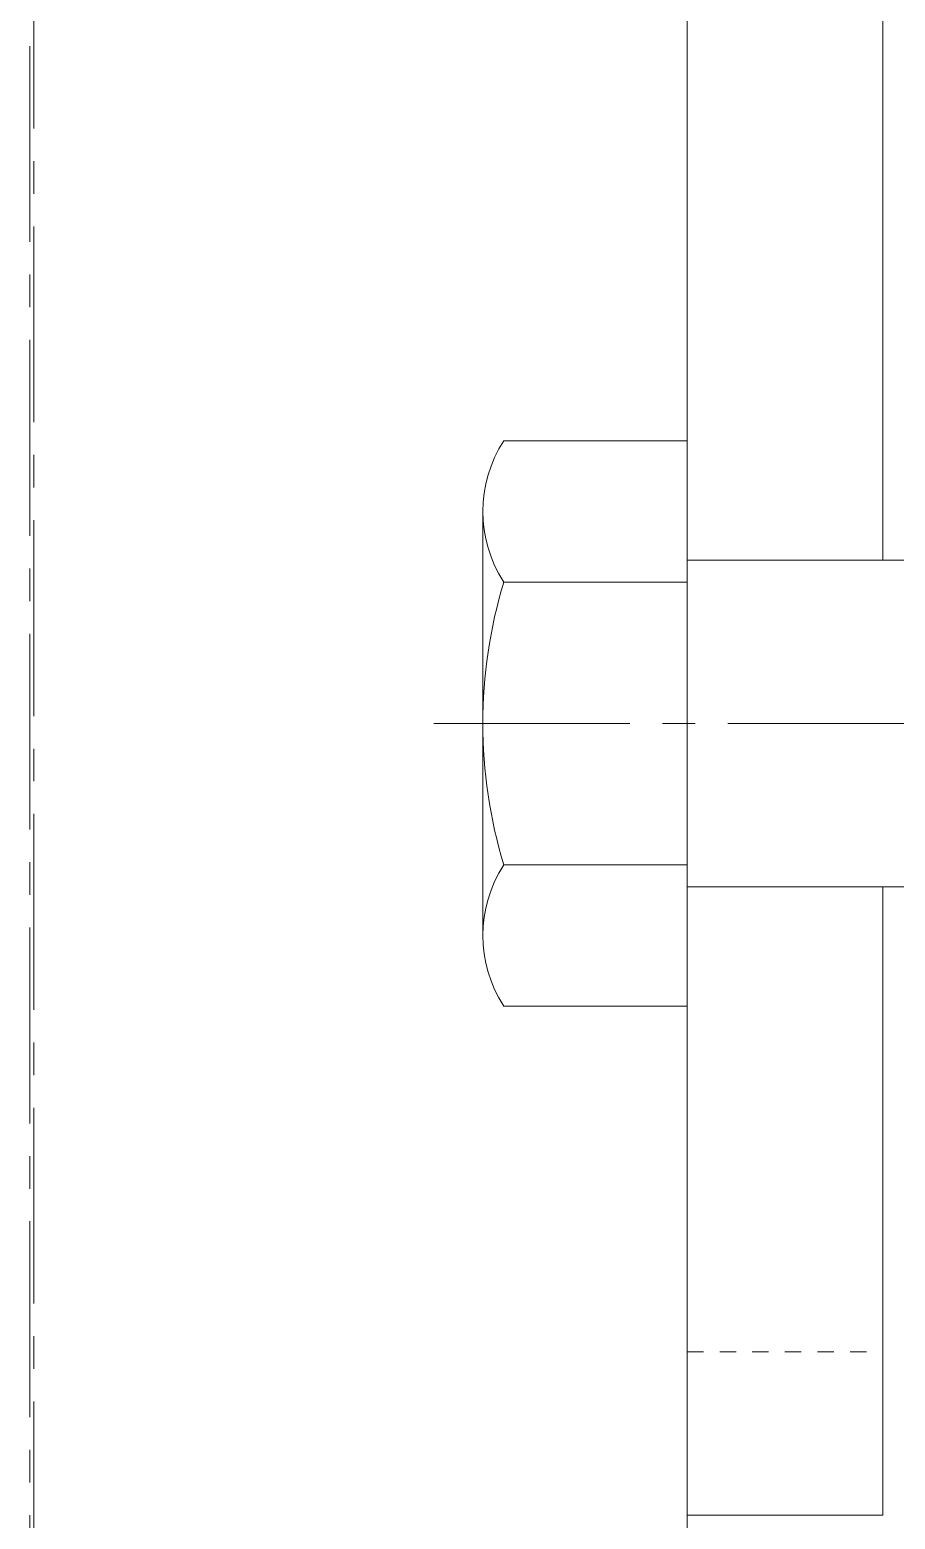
# Model space of a CAD drawing. Header units: millimetres. Extents: x -50460 to 50460, y -35640 to 35640.
# Drawn here: x -35235 to -35182, y 26478.2 to 26569.4 of the extents above; entities that cross this region are included whole.
import ezdxf

# ---------------------------------------------------------------- set-up
doc = ezdxf.new("R2010")
doc.units = ezdxf.units.MM
doc.set_wipeout_variables(frame=1)
doc.linetypes.add('点画线', pattern=[18, 12, -2, 2, -2])
doc.linetypes.add('虚线', pattern=[2, 1, -1])
for name, color, linetype, lineweight in [('EB0', 7, 'Continuous', 15), ('中心线', 1, '点画线', 18), ('中心线层', 1, '点画线', 18), ('尺寸线层', 4, 'Continuous', 18), ('粗实线层', 7, 'Continuous', 15), ('粗实线层_1', 7, 'Continuous', 15), ('细实线层', 3, 'Continuous', 18), ('虚线层', 100, '虚线', 18)]:
    doc.layers.add(name, color=color, linetype=linetype, lineweight=lineweight)

# ---------------------------------------------------------------- blocks, each defined once
blk = doc.blocks.new('*X955')
at = {"layer": '粗实线层'}
for p, q in [((0, 177), (0, 10)), ((12, 10), (12, 177)), ((0, 10), (0, 0)), ((12, 0), (12, 10)), ((0, 0), (12, 0))]:
    blk.add_line(p, q, dxfattribs=at)
at = {"layer": '虚线层'}
blk.add_line((0, 10), (12, 10), dxfattribs=at)
blk = doc.blocks.new('*X956')
at = {"layer": '粗实线层_1'}
blk.add_line((-297.218, 170.589), (-297.218, -29.411), dxfattribs=at)
blk = doc.blocks.new('*X952')
at = {"layer": '中心线层'}
blk.add_line((1.42, 88), (27.42, 88), dxfattribs=at)
at = {"layer": '粗实线层_1'}
for name, p in [('*X956', (306.218, 62.411)), ('*X955', (9, 39.5))]:
    blk.add_blockref(name, p, dxfattribs=at)
blk = doc.blocks.new('*X961')
at = {"layer": 'EB0'}
for p, q in [((-11.223, 17.321), (0, 17.321)), ((0, 17.321), (0, -17.321)), ((-12.5, 12.99), (-12.5, -12.99)), ((0, 10), (0, -10)), ((0, 10), (138.5, 10)), ((-11.223, 8.66), (0, 8.66)), ((-11.223, -8.66), (0, -8.66)), ((0, -10), (138.5, -10)), ((-11.223, -17.321), (0, -17.321))]:
    blk.add_line(p, q, dxfattribs=at)
for centre, radius, start, end in [((-4.521, 12.99), 7.979, 147.13277, 212.86723), ((17.5, 0), 30, 163.22135, 196.77865), ((-4.521, -12.99), 7.979, 147.13277, 212.86723)]:
    blk.add_arc(centre, radius, start, end, dxfattribs=at)
at = {"layer": '中心线层', "linetype": '点画线', "lineweight": 18}
blk.add_line((-15.5, 0), (143, 0), dxfattribs=at)
blk = doc.blocks.new('*X950')
at = {"layer": '粗实线层_1'}
blk.add_blockref('*X952', (-194, -241), dxfattribs=at)
blk.add_wipeout([(-45, -153), (-45, -161.5), (-45, -161.5), (-46.5, -163), (-46.5, -163), (-91, -163), (-91, -163), (-103.5, -163), (-103.5, -163), (-185, -163), (-185, -163), (-185, -170.321), (-185, -170.321), (-196.223, -170.321), (-197.5, -165.99), (-197.499, -166.143), (-197.494, -166.295), (-197.487, -166.448), (-197.477, -166.6), (-197.464, -166.752), (-197.448, -166.904), (-197.429, -167.055), (-197.407, -167.206), (-197.382, -167.357), (-197.355, -167.507), (-197.324, -167.656), (-197.291, -167.805), (-197.255, -167.953), (-197.216, -168.101), (-197.174, -168.248), (-197.129, -168.394), (-197.082, -168.539), (-197.032, -168.683), (-196.979, -168.826), (-196.924, -168.968), (-196.865, -169.109), (-196.804, -169.249), (-196.741, -169.387), (-196.674, -169.525), (-196.606, -169.661), (-196.534, -169.796), (-196.46, -169.929), (-196.383, -170.061), (-196.304, -170.192), (-196.223, -170.321), (-197.5, -165.99), (-197.5, -153), (-197.5, -153), (-197.5, -140.01), (-196.223, -135.679), (-196.304, -135.808), (-196.383, -135.939), (-196.46, -136.071), (-196.534, -136.204), (-196.606, -136.339), (-196.674, -136.475), (-196.741, -136.613), (-196.804, -136.751), (-196.865, -136.891), (-196.924, -137.032), (-196.979, -137.174), (-197.032, -137.317), (-197.082, -137.461), (-197.129, -137.606), (-197.174, -137.752), (-197.216, -137.899), (-197.255, -138.047), (-197.291, -138.195), (-197.324, -138.344), (-197.355, -138.493), (-197.382, -138.643), (-197.407, -138.794), (-197.429, -138.945), (-197.448, -139.096), (-197.464, -139.248), (-197.477, -139.4), (-197.487, -139.552), (-197.494, -139.705), (-197.499, -139.857), (-197.5, -140.01), (-196.223, -135.679), (-185, -135.679), (-185, -135.679), (-185, -143), (-185, -143), (-103.5, -143), (-103.5, -143), (-91, -143), (-91, -143), (-46.5, -143), (-46.5, -143), (-45, -144.5), (-45, -144.5)]).dxf.layer = '粗实线层_1'
blk.add_blockref('*X961', (-185, -153), dxfattribs=at)
blk = doc.blocks.new('*X947')
at = {"layer": 'EB0'}
blk.add_blockref('*X950', (-790, 1048), dxfattribs=at)
blk = doc.blocks.new('*X805')
at = {"layer": '中心线', "linetype": '点画线', "lineweight": 18}
blk.add_line((-2530.25, 6547.5), (-2530.25, 5095.447), dxfattribs=at)
at = {"layer": '细实线层'}
blk.add_blockref('*X947', (-1515, 4855), dxfattribs=at)
at = {"layer": '中心线层'}
blk.add_line((-2530, 404.457), (-2530, 6480.5), dxfattribs=at)

msp = doc.modelspace()

# ---------------------------------------------------------------- block references
at = {"layer": '尺寸线层'}
msp.add_blockref('*X805', (-32704.742, 20776.945), dxfattribs=at)

doc.saveas('drawing.dxf')
